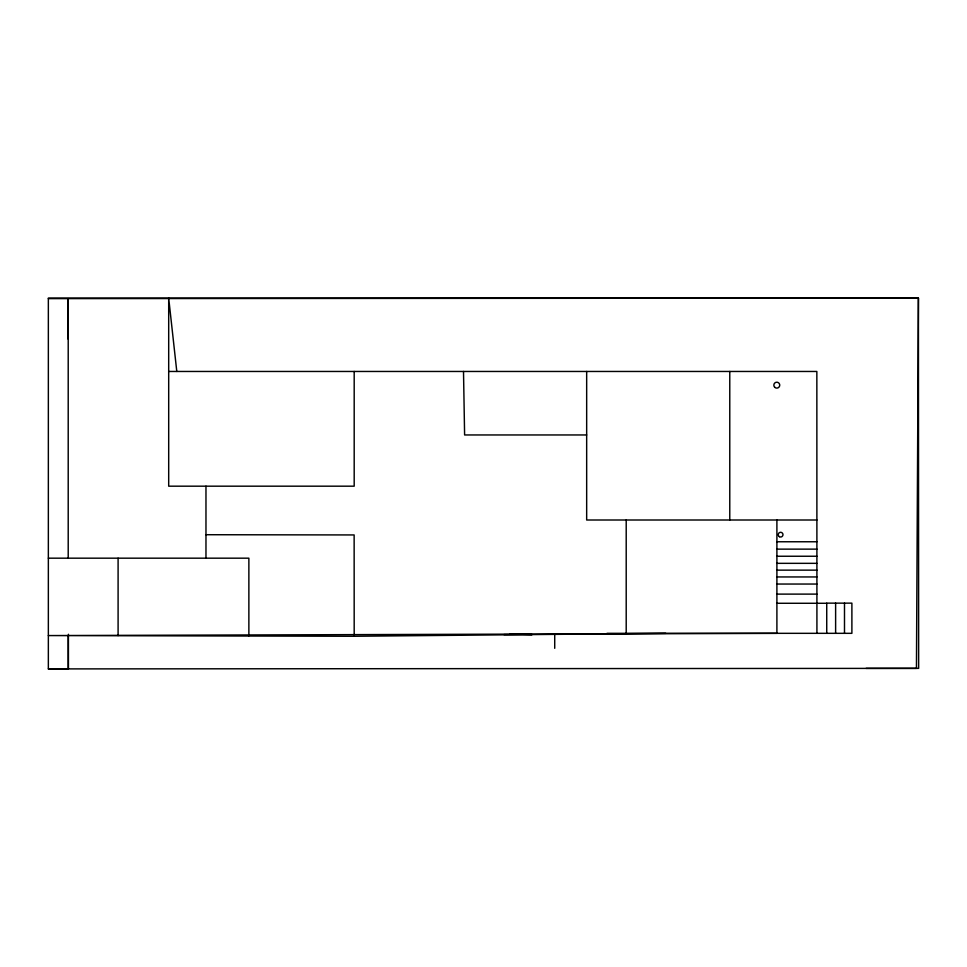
<?xml version="1.0" encoding="UTF-8"?>
<svg xmlns="http://www.w3.org/2000/svg" width="967" height="967" viewBox="0 0 967 967"><rect width="100%" height="100%" fill="white"/><g stroke="black" fill="none" stroke-linecap="round" stroke-linejoin="round"><path stroke-width="1.45" d="M665.743 633.325L354.188 636.262L48.35 635.573L776.9 633.325L776.9 520.004M48.35 298.622L918.42 298.09L918.65 668.366L48.35 668.91L48.35 298.09L918.42 298.09L916.45 668.366L866.094 668.366M168.693 371.461L816.849 371.461L816.922 633.325M586.667 434.957L464.607 434.957L463.507 371.461M816.922 520.004L586.667 520.004L586.667 371.461M776.9 541.762L816.922 541.762M776.9 549.135L816.922 549.135M776.9 556.243L816.922 556.243M48.35 558.177L248.87 558.177L248.87 635.778M776.9 563.338L816.922 563.338M776.9 570.143L816.922 570.143M776.9 576.948L816.922 576.948M776.9 584.044L816.922 584.044M776.9 594.113L816.922 594.113M776.9 603.275L826.737 603.275M606.974 633.325L851.891 633.325L851.891 603.142L826.737 603.142L826.737 633.325M503.928 634.582L532.152 634.582L509.863 633.868M48.35 668.91L68.21 668.91L68.21 635.573M205.971 534.715L354.14 534.944L354.188 636.262L354.188 635.573M176.792 371.461L168.693 298.09L168.693 486.183L354.188 486.183L354.188 371.461M595.261 633.784L554.72 633.808L554.72 648.313M68.234 339.26L68.21 298.622L68.21 558.177M68.415 634.279L68.439 668.898M844.493 603.142L844.493 633.325M835.621 603.142L835.621 633.325M729.771 371.461L729.771 520.004M626.205 520.004L626.205 633.687M205.971 486.183L205.971 558.177M118.095 558.177L118.095 635.573M779.402 536.697A2.369 2.369 0 0 0 782.98 534.691A2.369 2.369 0 0 0 779.45 532.599A2.369 2.369 0 0 0 779.402 536.697M774.76 387.308A2.961 2.961 0 0 0 779.668 385.833A2.961 2.961 0 0 0 775.933 382.328A2.961 2.961 0 0 0 774.76 387.308"/></g></svg>
